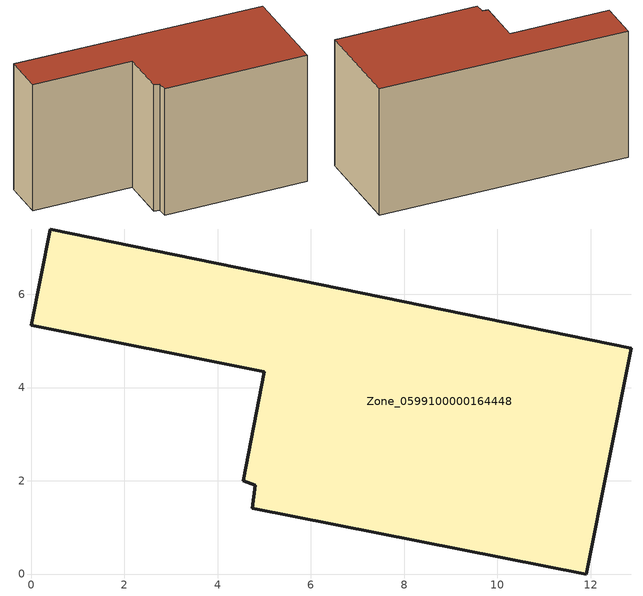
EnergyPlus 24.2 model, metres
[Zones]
Zone_0599100000164448
 floor ground (C_G): 12.87,4.84 11.91,0 4.74,1.41 4.81,1.91 4.54,2 5,4.34 0,5.33 0.41,7.4 z0
 wall outside (C_F): 11.91,0 12.87,4.84 0.41,7.4 0,5.33 5,4.34 4.54,2 4.81,1.91 4.74,1.41 11.91,0 z0:6.83
 roof outside (C_R): 4.54,2 4.81,1.91 4.74,1.41 11.91,0 12.87,4.84 0.41,7.4 0,5.33 5,4.34 z6.83
[BUILDING]
Pand.0599100000164448: North Axis=0; Terrain=City; Loads Convergence Tolerance Value=0.04; Temperature Convergence Tolerance Value=0.4; Solar Distribution=FullExterior; Maximum Number of Warmup Days=25; Minimum Number of Warmup Days=1
[Site:Location]
Rotterdam.The.Hague.AP_ZH_NLD Design_Conditions: Latitude=51.96; Longitude=4.45; Time Zone=1; Elevation=-4.5
[SITE:GROUNDTEMPERATURE:BUILDINGSURFACE]
18, 18, 18, 18, 18, 18, 18, 18, 18, 18, 18, 18
[MATERIAL] Thermal Absorptance=0.9; Solar Absorptance=0.7; Visible Absorptance=0.7
Name | Roughness | Thickness | Conductivity | Density | Specific Heat
G.TC.1946 | MediumSmooth | 0.15 | 1 | 540 | 1210
F.TC.1946 | Rough | 0.3 | 0.857143 | 1920 | 840
R.TC.1946 | MediumRough | 0.2 | 0.909091 | 1500 | 1000
[CONSTRUCTION]
C_G: G.TC.1946
C_F: F.TC.1946
C_R: R.TC.1946
[ZONE]
Zone_0599100000164448: Type=1; Multiplier=1; Ceiling Height=Autocalculate; Volume=Autocalculate; Floor Area=autocalculate; Part of Total Floor Area=Yes
[ZONEINFILTRATION:DESIGNFLOWRATE]
Infil_Zone_0599100000164448: Zone or ZoneList or Space or SpaceList=Zone_0599100000164448; Schedule=AlwaysOn; Design Flow Rate Calculation Method=Flow/Area; Flow Rate per Floor Area=0.003; Constant Term Coefficient=1; Temperature Term Coefficient=0; Velocity Term Coefficient=0; Velocity Squared Term Coefficient=0
[HVACTEMPLATE:ZONE:IDEALLOADSAIRSYSTEM]
Zone_0599100000164448: Maximum Heating Supply Air Temperature=50; Minimum Cooling Supply Air Temperature=13; Maximum Heating Supply Air Humidity Ratio=0.0156; Minimum Cooling Supply Air Humidity Ratio=0.0077; Heating Limit=NoLimit; Cooling Limit=NoLimit; Dehumidification Control Type=ConstantSensibleHeatRatio; Cooling Sensible Heat Ratio=0.7; Dehumidification Setpoint=60; Humidification Control Type=None; Humidification Setpoint=30; Outdoor Air Method=None; Outdoor Air Flow Rate per Person=0.00944; Outdoor Air Flow Rate per Zone Floor Area=0; Outdoor Air Flow Rate per Zone=0; Demand Controlled Ventilation Type=None; Outdoor Air Economizer Type=NoEconomizer; Heat Recovery Type=None; Sensible Heat Recovery Effectiveness=0.7; Latent Heat Recovery Effectiveness=0.65
[ZONECONTROL:THERMOSTAT]
ThermostatControl_Zone_0599100000164448: Zone or ZoneList=Zone_0599100000164448; Control Type Schedule=DualSetpointControlType; Control 1=Thermostat_Zone_0599100000164448; Temperature Difference Between Cutout And Setpoint=0
[THERMOSTATSETPOINT:DUALSETPOINT]
Thermostat_Zone_0599100000164448: Heating Setpoint Temperature Schedule=HeatingSetpoint_Zone_0599100000164448; Cooling Setpoint Temperature Schedule=CoolingSetpoint_Zone_0599100000164448
[SCHEDULE:COMPACT]
HeatingSetpoint_Zone_0599100000164448: Through: 12/31, For: AllDays, Until: 24:00, 21
CoolingSetpoint_Zone_0599100000164448: Through: 12/31, For: AllDays, Until: 24:00, 24
DualSetpointControlType: Through: 12/31, For: AllDays, Until: 24:00, 4
AlwaysOn: Through: 12/31, For: AllDays, Until: 24:00, 1
